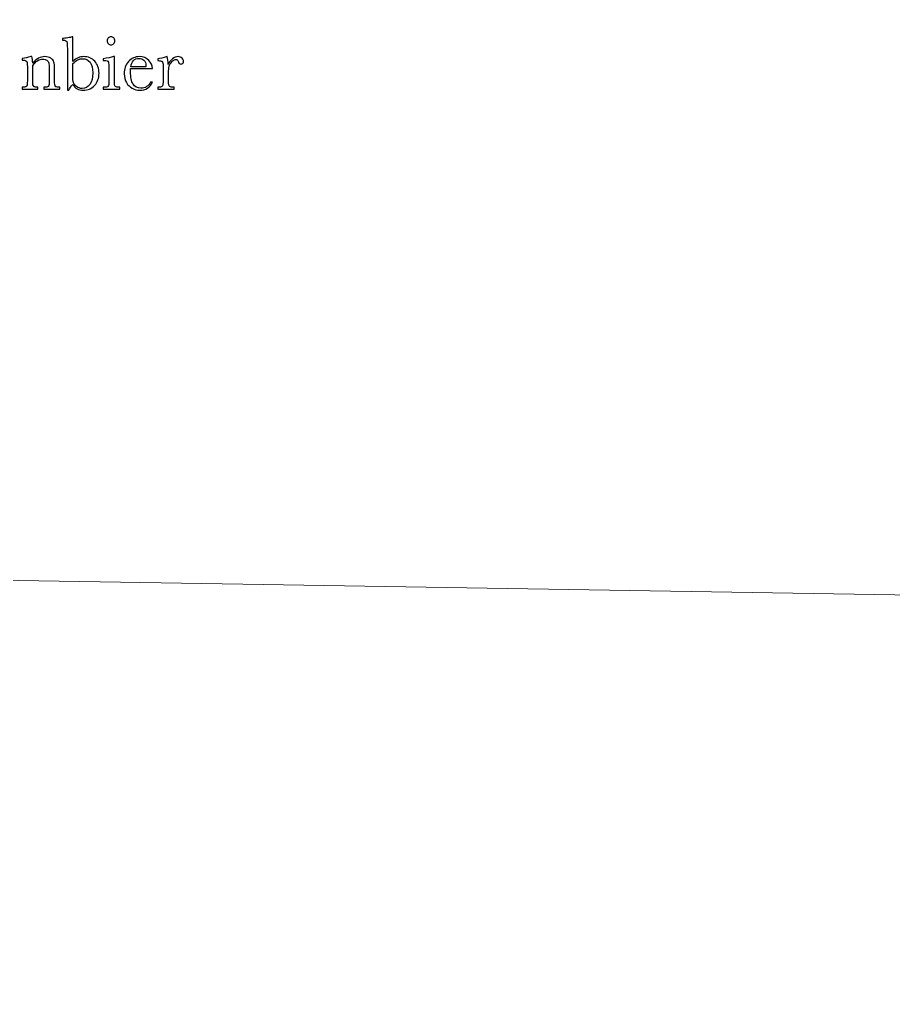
# Model space of a CAD drawing. Header units: centimetres. Extents: x -233 to -82, y 123 to 153.
# Drawn here: x -230.694 to -228.712, y 135.02 to 137.248 of the extents above; entities that cross this region are included whole.
import ezdxf

# ---------------------------------------------------------------- set-up
doc = ezdxf.new("R2010")
doc.units = ezdxf.units.CM
doc.header["$MEASUREMENT"] = 0
doc.layers.add('layer 1', color=7, linetype='Continuous')

msp = doc.modelspace()

# ---------------------------------------------------------------- linework, layer by layer
at = {"layer": 'layer 1', "color": 1, "lineweight": 9}
msp.add_open_spline([(-172.60329, 135.02047), (-172.60329, 135.02047), (-172.60329, 136.1423), (-172.60329, 136.1423), (-172.60329, 136.1423), (-172.60329, 136.1423), (-173.20442, 136.1423), (-173.20442, 136.1423), (-173.20442, 136.1423), (-173.20442, 136.1423), (-173.20442, 137.14133), (-173.20442, 137.14133), (-173.20442, 137.14133), (-173.20442, 137.14133), (-172.60329, 137.14133), (-172.60329, 137.14133), (-172.60329, 137.14133), (-172.60329, 137.14133), (-172.60329, 138.27586), (-172.60329, 138.27586), (-172.60329, 138.27586), (-172.60329, 138.27586), (-232.60444, 137.28742), (-232.60444, 137.28742), (-232.60444, 137.28742), (-232.60444, 137.28742), (-232.60444, 136.0068), (-232.60444, 136.0068)], degree=3, knots=[0, 0, 0, 0, 0.125, 0.125, 0.125, 0.125, 0.25, 0.25, 0.25, 0.25, 0.375, 0.375, 0.375, 0.375, 0.5, 0.5, 0.5, 0.5, 0.625, 0.625, 0.625, 0.625, 0.75, 0.75, 0.75, 0.75, 1, 1, 1, 1], dxfattribs=at)
at = {"layer": 'layer 1'}
for points, knots in [([(-230.58266, 137.08815), (-230.58266, 137.08815), (-230.58601, 137.08815), (-230.58601, 137.08815), (-230.58601, 137.08815), (-230.58601, 137.08815), (-230.58601, 137.18255), (-230.58601, 137.18255), (-230.58601, 137.18255), (-230.58601, 137.18945), (-230.58621, 137.1939), (-230.58656, 137.1959), (-230.58656, 137.1959), (-230.58691, 137.1979), (-230.58786, 137.1994), (-230.58941, 137.2004), (-230.58941, 137.2004), (-230.59096, 137.20135), (-230.59361, 137.20185), (-230.59736, 137.20185), (-230.59736, 137.20185), (-230.59736, 137.20185), (-230.59736, 137.2058), (-230.59736, 137.2058), (-230.59736, 137.2058), (-230.59401, 137.2058), (-230.58991, 137.2062), (-230.58516, 137.207), (-230.58516, 137.207), (-230.58041, 137.2078), (-230.57716, 137.2086), (-230.57541, 137.20945), (-230.57541, 137.20945), (-230.57541, 137.20945), (-230.57361, 137.20945), (-230.57361, 137.20945), (-230.57361, 137.20945), (-230.57361, 137.20945), (-230.57361, 137.1536), (-230.57361, 137.1536), (-230.57361, 137.1536), (-230.56956, 137.15725), (-230.56551, 137.15995), (-230.56136, 137.16175), (-230.56136, 137.16175), (-230.55721, 137.1635), (-230.55306, 137.1644), (-230.54881, 137.1644), (-230.54881, 137.1644), (-230.53866, 137.1644), (-230.53031, 137.16085), (-230.52381, 137.1538), (-230.52381, 137.1538), (-230.51736, 137.14675), (-230.51411, 137.1377), (-230.51411, 137.12675), (-230.51411, 137.12675), (-230.51411, 137.1157), (-230.51741, 137.10655), (-230.52406, 137.0992), (-230.52406, 137.0992), (-230.53071, 137.09185), (-230.53936, 137.08815), (-230.55001, 137.08815), (-230.55001, 137.08815), (-230.55526, 137.08815), (-230.55981, 137.08925), (-230.56376, 137.09145), (-230.56376, 137.09145), (-230.56771, 137.0936), (-230.57096, 137.09685), (-230.57361, 137.10115), (-230.57361, 137.10115), (-230.57736, 137.0974), (-230.58036, 137.0931), (-230.58266, 137.08815)], [0, 0, 0, 0, 0.05, 0.05, 0.05, 0.05, 0.1, 0.1, 0.1, 0.1, 0.15, 0.15, 0.15, 0.15, 0.2, 0.2, 0.2, 0.2, 0.25, 0.25, 0.25, 0.25, 0.3, 0.3, 0.3, 0.3, 0.35, 0.35, 0.35, 0.35, 0.4, 0.4, 0.4, 0.4, 0.45, 0.45, 0.45, 0.45, 0.5, 0.5, 0.5, 0.5, 0.55, 0.55, 0.55, 0.55, 0.6, 0.6, 0.6, 0.6, 0.65, 0.65, 0.65, 0.65, 0.7, 0.7, 0.7, 0.7, 0.75, 0.75, 0.75, 0.75, 0.8, 0.8, 0.8, 0.8, 0.85, 0.85, 0.85, 0.85, 0.9, 0.9, 0.9, 0.9, 1, 1, 1, 1]), ([(-230.49591, 137.2004), (-230.49591, 137.20285), (-230.49501, 137.205), (-230.49326, 137.2068), (-230.49326, 137.2068), (-230.49151, 137.20855), (-230.48941, 137.20945), (-230.48696, 137.20945), (-230.48696, 137.20945), (-230.48451, 137.20945), (-230.48241, 137.20855), (-230.48066, 137.2068), (-230.48066, 137.2068), (-230.47891, 137.205), (-230.47806, 137.20285), (-230.47806, 137.2004), (-230.47806, 137.2004), (-230.47806, 137.19785), (-230.47891, 137.1957), (-230.48066, 137.19395), (-230.48066, 137.19395), (-230.48241, 137.19215), (-230.48451, 137.19125), (-230.48696, 137.19125), (-230.48696, 137.19125), (-230.48941, 137.19125), (-230.49151, 137.19215), (-230.49326, 137.19395), (-230.49326, 137.19395), (-230.49501, 137.1957), (-230.49591, 137.19785), (-230.49591, 137.2004)], [0, 0, 0, 0, 0.1111111, 0.1111111, 0.1111111, 0.1111111, 0.2222222, 0.2222222, 0.2222222, 0.2222222, 0.3333333, 0.3333333, 0.3333333, 0.3333333, 0.4444444, 0.4444444, 0.4444444, 0.4444444, 0.5555556, 0.5555556, 0.5555556, 0.5555556, 0.6666667, 0.6666667, 0.6666667, 0.6666667, 0.7777778, 0.7777778, 0.7777778, 0.7777778, 1, 1, 1, 1]), ([(-230.66901, 137.1644), (-230.66901, 137.1644), (-230.66671, 137.1644), (-230.66671, 137.1644), (-230.66671, 137.1644), (-230.66536, 137.16085), (-230.66461, 137.156), (-230.66446, 137.14985), (-230.66446, 137.14985), (-230.66031, 137.1547), (-230.65601, 137.15835), (-230.65146, 137.1608), (-230.65146, 137.1608), (-230.64691, 137.1632), (-230.64221, 137.1644), (-230.63726, 137.1644), (-230.63726, 137.1644), (-230.63161, 137.1644), (-230.62701, 137.1632), (-230.62341, 137.16085), (-230.62341, 137.16085), (-230.61981, 137.1585), (-230.61751, 137.1556), (-230.61646, 137.1522), (-230.61646, 137.1522), (-230.61541, 137.14875), (-230.61491, 137.1438), (-230.61491, 137.13725), (-230.61491, 137.13725), (-230.61491, 137.13725), (-230.61491, 137.1152), (-230.61491, 137.1152), (-230.61491, 137.1152), (-230.61491, 137.10705), (-230.61476, 137.10205), (-230.61446, 137.1003), (-230.61446, 137.1003), (-230.61421, 137.09855), (-230.61331, 137.0972), (-230.61176, 137.0963), (-230.61176, 137.0963), (-230.61026, 137.0954), (-230.60746, 137.09495), (-230.60341, 137.09495), (-230.60341, 137.09495), (-230.60341, 137.09495), (-230.60341, 137.091), (-230.60341, 137.091), (-230.60341, 137.091), (-230.60341, 137.091), (-230.63946, 137.091), (-230.63946, 137.091), (-230.63946, 137.091), (-230.63946, 137.091), (-230.63946, 137.09495), (-230.63946, 137.09495), (-230.63946, 137.09495), (-230.63946, 137.09495), (-230.63786, 137.09495), (-230.63786, 137.09495), (-230.63786, 137.09495), (-230.63371, 137.09495), (-230.63101, 137.09555), (-230.62976, 137.0968), (-230.62976, 137.0968), (-230.62851, 137.098), (-230.62776, 137.0994), (-230.62761, 137.101), (-230.62761, 137.101), (-230.62746, 137.1026), (-230.62736, 137.10735), (-230.62736, 137.1152), (-230.62736, 137.1152), (-230.62736, 137.1152), (-230.62736, 137.13795), (-230.62736, 137.13795), (-230.62736, 137.13795), (-230.62736, 137.1435), (-230.62761, 137.1475), (-230.62816, 137.1499), (-230.62816, 137.1499), (-230.62871, 137.15225), (-230.63016, 137.15435), (-230.63251, 137.1562), (-230.63251, 137.1562), (-230.63491, 137.15805), (-230.63796, 137.15895), (-230.64161, 137.15895), (-230.64161, 137.15895), (-230.64581, 137.15895), (-230.64981, 137.1577), (-230.65361, 137.1552), (-230.65361, 137.1552), (-230.65746, 137.1527), (-230.66106, 137.14895), (-230.66446, 137.14395), (-230.66446, 137.14395), (-230.66446, 137.14395), (-230.66446, 137.1152), (-230.66446, 137.1152), (-230.66446, 137.1152), (-230.66446, 137.10705), (-230.66431, 137.10205), (-230.66396, 137.1003), (-230.66396, 137.1003), (-230.66366, 137.09855), (-230.66276, 137.0972), (-230.66121, 137.0963), (-230.66121, 137.0963), (-230.65971, 137.0954), (-230.65691, 137.09495), (-230.65276, 137.09495), (-230.65276, 137.09495), (-230.65276, 137.09495), (-230.65276, 137.091), (-230.65276, 137.091), (-230.65276, 137.091), (-230.65276, 137.091), (-230.68841, 137.091), (-230.68841, 137.091), (-230.68841, 137.091), (-230.68841, 137.091), (-230.68841, 137.09495), (-230.68841, 137.09495), (-230.68841, 137.09495), (-230.68446, 137.09495), (-230.68166, 137.09535), (-230.68011, 137.09615), (-230.68011, 137.09615), (-230.67856, 137.09695), (-230.67761, 137.0982), (-230.67726, 137.09985), (-230.67726, 137.09985), (-230.67691, 137.1015), (-230.67671, 137.1066), (-230.67671, 137.1152), (-230.67671, 137.1152), (-230.67671, 137.1152), (-230.67671, 137.1362), (-230.67671, 137.1362), (-230.67671, 137.1362), (-230.67671, 137.14445), (-230.67686, 137.14945), (-230.67716, 137.1512), (-230.67716, 137.1512), (-230.67746, 137.15295), (-230.67836, 137.15425), (-230.67991, 137.15515), (-230.67991, 137.15515), (-230.68146, 137.156), (-230.68426, 137.15645), (-230.68841, 137.15645), (-230.68841, 137.15645), (-230.68841, 137.15645), (-230.68841, 137.1604), (-230.68841, 137.1604), (-230.68841, 137.1604), (-230.68206, 137.1611), (-230.67561, 137.16245), (-230.66901, 137.1644)], [0, 0, 0, 0, 0.0243902, 0.0243902, 0.0243902, 0.0243902, 0.0487805, 0.0487805, 0.0487805, 0.0487805, 0.0731707, 0.0731707, 0.0731707, 0.0731707, 0.097561, 0.097561, 0.097561, 0.097561, 0.1219512, 0.1219512, 0.1219512, 0.1219512, 0.1463415, 0.1463415, 0.1463415, 0.1463415, 0.1707317, 0.1707317, 0.1707317, 0.1707317, 0.195122, 0.195122, 0.195122, 0.195122, 0.2195122, 0.2195122, 0.2195122, 0.2195122, 0.2439024, 0.2439024, 0.2439024, 0.2439024, 0.2682927, 0.2682927, 0.2682927, 0.2682927, 0.2926829, 0.2926829, 0.2926829, 0.2926829, 0.3170732, 0.3170732, 0.3170732, 0.3170732, 0.3414634, 0.3414634, 0.3414634, 0.3414634, 0.3658537, 0.3658537, 0.3658537, 0.3658537, 0.3902439, 0.3902439, 0.3902439, 0.3902439, 0.4146341, 0.4146341, 0.4146341, 0.4146341, 0.4390244, 0.4390244, 0.4390244, 0.4390244, 0.4634146, 0.4634146, 0.4634146, 0.4634146, 0.4878049, 0.4878049, 0.4878049, 0.4878049, 0.5121951, 0.5121951, 0.5121951, 0.5121951, 0.5365854, 0.5365854, 0.5365854, 0.5365854, 0.5609756, 0.5609756, 0.5609756, 0.5609756, 0.5853659, 0.5853659, 0.5853659, 0.5853659, 0.6097561, 0.6097561, 0.6097561, 0.6097561, 0.6341463, 0.6341463, 0.6341463, 0.6341463, 0.6585366, 0.6585366, 0.6585366, 0.6585366, 0.6829268, 0.6829268, 0.6829268, 0.6829268, 0.7073171, 0.7073171, 0.7073171, 0.7073171, 0.7317073, 0.7317073, 0.7317073, 0.7317073, 0.7560976, 0.7560976, 0.7560976, 0.7560976, 0.7804878, 0.7804878, 0.7804878, 0.7804878, 0.804878, 0.804878, 0.804878, 0.804878, 0.8292683, 0.8292683, 0.8292683, 0.8292683, 0.8536585, 0.8536585, 0.8536585, 0.8536585, 0.8780488, 0.8780488, 0.8780488, 0.8780488, 0.902439, 0.902439, 0.902439, 0.902439, 0.9268293, 0.9268293, 0.9268293, 0.9268293, 0.9512195, 0.9512195, 0.9512195, 0.9512195, 1, 1, 1, 1]), ([(-230.57361, 137.14855), (-230.57361, 137.14855), (-230.57361, 137.1209), (-230.57361, 137.1209), (-230.57361, 137.1209), (-230.57361, 137.11375), (-230.57311, 137.10865), (-230.57216, 137.1055), (-230.57216, 137.1055), (-230.57121, 137.10235), (-230.56896, 137.09935), (-230.56531, 137.0965), (-230.56531, 137.0965), (-230.56171, 137.09365), (-230.55751, 137.0922), (-230.55266, 137.0922), (-230.55266, 137.0922), (-230.54526, 137.0922), (-230.53936, 137.09525), (-230.53496, 137.10135), (-230.53496, 137.10135), (-230.53056, 137.1074), (-230.52836, 137.11615), (-230.52836, 137.1276), (-230.52836, 137.1276), (-230.52836, 137.1381), (-230.53041, 137.1461), (-230.53451, 137.1516), (-230.53451, 137.1516), (-230.53866, 137.15705), (-230.54411, 137.1598), (-230.55096, 137.1598), (-230.55096, 137.1598), (-230.55486, 137.1598), (-230.55871, 137.15885), (-230.56246, 137.157), (-230.56246, 137.157), (-230.56621, 137.15515), (-230.56996, 137.1523), (-230.57361, 137.14855)], [0, 0, 0, 0, 0.0909091, 0.0909091, 0.0909091, 0.0909091, 0.1818182, 0.1818182, 0.1818182, 0.1818182, 0.2727273, 0.2727273, 0.2727273, 0.2727273, 0.3636364, 0.3636364, 0.3636364, 0.3636364, 0.4545455, 0.4545455, 0.4545455, 0.4545455, 0.5454545, 0.5454545, 0.5454545, 0.5454545, 0.6363636, 0.6363636, 0.6363636, 0.6363636, 0.7272727, 0.7272727, 0.7272727, 0.7272727, 0.8181818, 0.8181818, 0.8181818, 0.8181818, 1, 1, 1, 1]), ([(-230.47931, 137.1644), (-230.47931, 137.1644), (-230.47931, 137.1152), (-230.47931, 137.1152), (-230.47931, 137.1152), (-230.47931, 137.10765), (-230.47921, 137.10295), (-230.47896, 137.101), (-230.47896, 137.101), (-230.47871, 137.09905), (-230.47791, 137.09755), (-230.47646, 137.0965), (-230.47646, 137.0965), (-230.47501, 137.09545), (-230.47246, 137.09495), (-230.46876, 137.09495), (-230.46876, 137.09495), (-230.46876, 137.09495), (-230.46696, 137.09495), (-230.46696, 137.09495), (-230.46696, 137.09495), (-230.46696, 137.09495), (-230.46696, 137.091), (-230.46696, 137.091), (-230.46696, 137.091), (-230.46696, 137.091), (-230.50496, 137.091), (-230.50496, 137.091), (-230.50496, 137.091), (-230.50496, 137.091), (-230.50496, 137.09495), (-230.50496, 137.09495), (-230.50496, 137.09495), (-230.50496, 137.09495), (-230.50201, 137.09495), (-230.50201, 137.09495), (-230.50201, 137.09495), (-230.49796, 137.09495), (-230.49531, 137.09555), (-230.49406, 137.09675), (-230.49406, 137.09675), (-230.49281, 137.0979), (-230.49211, 137.0993), (-230.49191, 137.10095), (-230.49191, 137.10095), (-230.49171, 137.1026), (-230.49161, 137.10735), (-230.49161, 137.1152), (-230.49161, 137.1152), (-230.49161, 137.1152), (-230.49161, 137.13655), (-230.49161, 137.13655), (-230.49161, 137.13655), (-230.49161, 137.1448), (-230.49201, 137.1499), (-230.49276, 137.15175), (-230.49276, 137.15175), (-230.49351, 137.1536), (-230.49456, 137.15475), (-230.49586, 137.1552), (-230.49586, 137.1552), (-230.49716, 137.15565), (-230.49941, 137.15585), (-230.50261, 137.15585), (-230.50261, 137.15585), (-230.50261, 137.15585), (-230.50496, 137.15585), (-230.50496, 137.15585), (-230.50496, 137.15585), (-230.50496, 137.15585), (-230.50496, 137.1598), (-230.50496, 137.1598), (-230.50496, 137.1598), (-230.49471, 137.16085), (-230.48681, 137.16235), (-230.48116, 137.1644), (-230.48116, 137.1644), (-230.48116, 137.1644), (-230.47931, 137.1644), (-230.47931, 137.1644)], [0, 0, 0, 0, 0.047619, 0.047619, 0.047619, 0.047619, 0.0952381, 0.0952381, 0.0952381, 0.0952381, 0.1428571, 0.1428571, 0.1428571, 0.1428571, 0.1904762, 0.1904762, 0.1904762, 0.1904762, 0.2380952, 0.2380952, 0.2380952, 0.2380952, 0.2857143, 0.2857143, 0.2857143, 0.2857143, 0.3333333, 0.3333333, 0.3333333, 0.3333333, 0.3809524, 0.3809524, 0.3809524, 0.3809524, 0.4285714, 0.4285714, 0.4285714, 0.4285714, 0.4761905, 0.4761905, 0.4761905, 0.4761905, 0.5238095, 0.5238095, 0.5238095, 0.5238095, 0.5714286, 0.5714286, 0.5714286, 0.5714286, 0.6190476, 0.6190476, 0.6190476, 0.6190476, 0.6666667, 0.6666667, 0.6666667, 0.6666667, 0.7142857, 0.7142857, 0.7142857, 0.7142857, 0.7619048, 0.7619048, 0.7619048, 0.7619048, 0.8095238, 0.8095238, 0.8095238, 0.8095238, 0.8571429, 0.8571429, 0.8571429, 0.8571429, 0.9047619, 0.9047619, 0.9047619, 0.9047619, 1, 1, 1, 1]), ([(-230.39316, 137.1377), (-230.39316, 137.1377), (-230.44236, 137.1377), (-230.44236, 137.1377), (-230.44236, 137.1377), (-230.44256, 137.1343), (-230.44266, 137.13175), (-230.44266, 137.1301), (-230.44266, 137.1301), (-230.44266, 137.1177), (-230.44071, 137.1084), (-230.43686, 137.10215), (-230.43686, 137.10215), (-230.43301, 137.0959), (-230.42721, 137.0928), (-230.41951, 137.0928), (-230.41951, 137.0928), (-230.40906, 137.0928), (-230.40166, 137.0975), (-230.39731, 137.10685), (-230.39731, 137.10685), (-230.39731, 137.10685), (-230.39316, 137.10685), (-230.39316, 137.10685), (-230.39316, 137.10685), (-230.39501, 137.101), (-230.39861, 137.0964), (-230.40406, 137.0931), (-230.40406, 137.0931), (-230.40951, 137.0898), (-230.41546, 137.08815), (-230.42191, 137.08815), (-230.42191, 137.08815), (-230.42786, 137.08815), (-230.43351, 137.08965), (-230.43881, 137.0927), (-230.43881, 137.0927), (-230.44416, 137.0957), (-230.44851, 137.09995), (-230.45186, 137.1055), (-230.45186, 137.1055), (-230.45526, 137.111), (-230.45696, 137.1177), (-230.45696, 137.12555), (-230.45696, 137.12555), (-230.45696, 137.1367), (-230.45371, 137.14595), (-230.44716, 137.15335), (-230.44716, 137.15335), (-230.44061, 137.1607), (-230.43246, 137.1644), (-230.42261, 137.1644), (-230.42261, 137.1644), (-230.41336, 137.1644), (-230.40621, 137.1616), (-230.40116, 137.15595), (-230.40116, 137.15595), (-230.39611, 137.1503), (-230.39346, 137.14425), (-230.39316, 137.1377)], [0, 0, 0, 0, 0.0625, 0.0625, 0.0625, 0.0625, 0.125, 0.125, 0.125, 0.125, 0.1875, 0.1875, 0.1875, 0.1875, 0.25, 0.25, 0.25, 0.25, 0.3125, 0.3125, 0.3125, 0.3125, 0.375, 0.375, 0.375, 0.375, 0.4375, 0.4375, 0.4375, 0.4375, 0.5, 0.5, 0.5, 0.5, 0.5625, 0.5625, 0.5625, 0.5625, 0.625, 0.625, 0.625, 0.625, 0.6875, 0.6875, 0.6875, 0.6875, 0.75, 0.75, 0.75, 0.75, 0.8125, 0.8125, 0.8125, 0.8125, 0.875, 0.875, 0.875, 0.875, 1, 1, 1, 1]), ([(-230.40821, 137.14115), (-230.40806, 137.14245), (-230.40796, 137.1436), (-230.40796, 137.14465), (-230.40796, 137.14465), (-230.40796, 137.1497), (-230.40946, 137.15365), (-230.41241, 137.15645), (-230.41241, 137.15645), (-230.41536, 137.1592), (-230.41901, 137.1606), (-230.42331, 137.1606), (-230.42331, 137.1606), (-230.43376, 137.1606), (-230.43996, 137.1541), (-230.44201, 137.14115), (-230.44201, 137.14115), (-230.44201, 137.14115), (-230.40821, 137.14115), (-230.40821, 137.14115)], [0, 0, 0, 0, 0.1666667, 0.1666667, 0.1666667, 0.1666667, 0.3333333, 0.3333333, 0.3333333, 0.3333333, 0.5, 0.5, 0.5, 0.5, 0.6666667, 0.6666667, 0.6666667, 0.6666667, 1, 1, 1, 1]), ([(-230.35711, 137.1464), (-230.35516, 137.1515), (-230.35196, 137.1558), (-230.34756, 137.15925), (-230.34756, 137.15925), (-230.34316, 137.1627), (-230.33886, 137.1644), (-230.33471, 137.1644), (-230.33471, 137.1644), (-230.33091, 137.1644), (-230.32791, 137.1632), (-230.32571, 137.16085), (-230.32571, 137.16085), (-230.32356, 137.1585), (-230.32246, 137.15605), (-230.32246, 137.1536), (-230.32246, 137.1536), (-230.32246, 137.15195), (-230.32301, 137.1505), (-230.32411, 137.1493), (-230.32411, 137.1493), (-230.32526, 137.1481), (-230.32661, 137.1475), (-230.32826, 137.1475), (-230.32826, 137.1475), (-230.33111, 137.1475), (-230.33331, 137.1496), (-230.33476, 137.15385), (-230.33476, 137.15385), (-230.33581, 137.15675), (-230.33736, 137.1582), (-230.33941, 137.1582), (-230.33941, 137.1582), (-230.34191, 137.1582), (-230.34486, 137.1565), (-230.34831, 137.15315), (-230.34831, 137.15315), (-230.35176, 137.1498), (-230.35396, 137.1463), (-230.35491, 137.1427), (-230.35491, 137.1427), (-230.35591, 137.13905), (-230.35641, 137.1341), (-230.35641, 137.1278), (-230.35641, 137.1278), (-230.35641, 137.1278), (-230.35641, 137.1152), (-230.35641, 137.1152), (-230.35641, 137.1152), (-230.35641, 137.10765), (-230.35631, 137.10295), (-230.35611, 137.101), (-230.35611, 137.101), (-230.35591, 137.09905), (-230.35511, 137.09755), (-230.35366, 137.0965), (-230.35366, 137.0965), (-230.35221, 137.09545), (-230.34966, 137.09495), (-230.34596, 137.09495), (-230.34596, 137.09495), (-230.34596, 137.09495), (-230.34356, 137.09495), (-230.34356, 137.09495), (-230.34356, 137.09495), (-230.34356, 137.09495), (-230.34356, 137.091), (-230.34356, 137.091), (-230.34356, 137.091), (-230.34356, 137.091), (-230.38101, 137.091), (-230.38101, 137.091), (-230.38101, 137.091), (-230.38101, 137.091), (-230.38101, 137.09495), (-230.38101, 137.09495), (-230.38101, 137.09495), (-230.38101, 137.09495), (-230.37921, 137.09495), (-230.37921, 137.09495), (-230.37921, 137.09495), (-230.37576, 137.09495), (-230.37331, 137.09545), (-230.37186, 137.0964), (-230.37186, 137.0964), (-230.37041, 137.09735), (-230.36951, 137.09865), (-230.36921, 137.1004), (-230.36921, 137.1004), (-230.36896, 137.1021), (-230.36881, 137.10705), (-230.36881, 137.1152), (-230.36881, 137.1152), (-230.36881, 137.1152), (-230.36881, 137.1351), (-230.36881, 137.1351), (-230.36881, 137.1351), (-230.36881, 137.14265), (-230.36891, 137.1474), (-230.36911, 137.14935), (-230.36911, 137.14935), (-230.36931, 137.1513), (-230.37011, 137.1528), (-230.37156, 137.15385), (-230.37156, 137.15385), (-230.37301, 137.1549), (-230.37556, 137.1554), (-230.37921, 137.1554), (-230.37921, 137.1554), (-230.37921, 137.1554), (-230.38101, 137.1554), (-230.38101, 137.1554), (-230.38101, 137.1554), (-230.38101, 137.1554), (-230.38101, 137.1593), (-230.38101, 137.1593), (-230.38101, 137.1593), (-230.37566, 137.15995), (-230.36861, 137.16165), (-230.35986, 137.1644), (-230.35986, 137.1644), (-230.35821, 137.15985), (-230.35726, 137.15385), (-230.35711, 137.1464)], [0, 0, 0, 0, 0.03125, 0.03125, 0.03125, 0.03125, 0.0625, 0.0625, 0.0625, 0.0625, 0.09375, 0.09375, 0.09375, 0.09375, 0.125, 0.125, 0.125, 0.125, 0.15625, 0.15625, 0.15625, 0.15625, 0.1875, 0.1875, 0.1875, 0.1875, 0.21875, 0.21875, 0.21875, 0.21875, 0.25, 0.25, 0.25, 0.25, 0.28125, 0.28125, 0.28125, 0.28125, 0.3125, 0.3125, 0.3125, 0.3125, 0.34375, 0.34375, 0.34375, 0.34375, 0.375, 0.375, 0.375, 0.375, 0.40625, 0.40625, 0.40625, 0.40625, 0.4375, 0.4375, 0.4375, 0.4375, 0.46875, 0.46875, 0.46875, 0.46875, 0.5, 0.5, 0.5, 0.5, 0.53125, 0.53125, 0.53125, 0.53125, 0.5625, 0.5625, 0.5625, 0.5625, 0.59375, 0.59375, 0.59375, 0.59375, 0.625, 0.625, 0.625, 0.625, 0.65625, 0.65625, 0.65625, 0.65625, 0.6875, 0.6875, 0.6875, 0.6875, 0.71875, 0.71875, 0.71875, 0.71875, 0.75, 0.75, 0.75, 0.75, 0.78125, 0.78125, 0.78125, 0.78125, 0.8125, 0.8125, 0.8125, 0.8125, 0.84375, 0.84375, 0.84375, 0.84375, 0.875, 0.875, 0.875, 0.875, 0.90625, 0.90625, 0.90625, 0.90625, 0.9375, 0.9375, 0.9375, 0.9375, 1, 1, 1, 1])]:
    msp.add_open_spline(points, degree=3, knots=knots, dxfattribs=at)
at = {"layer": 'layer 1', "color": 1, "lineweight": 9}
msp.add_open_spline([(-172.60329, 135.02047), (-172.60329, 135.02047), (-232.60444, 136.0068), (-232.60444, 136.0068)], degree=3, dxfattribs=at)

doc.saveas('drawing.dxf')
